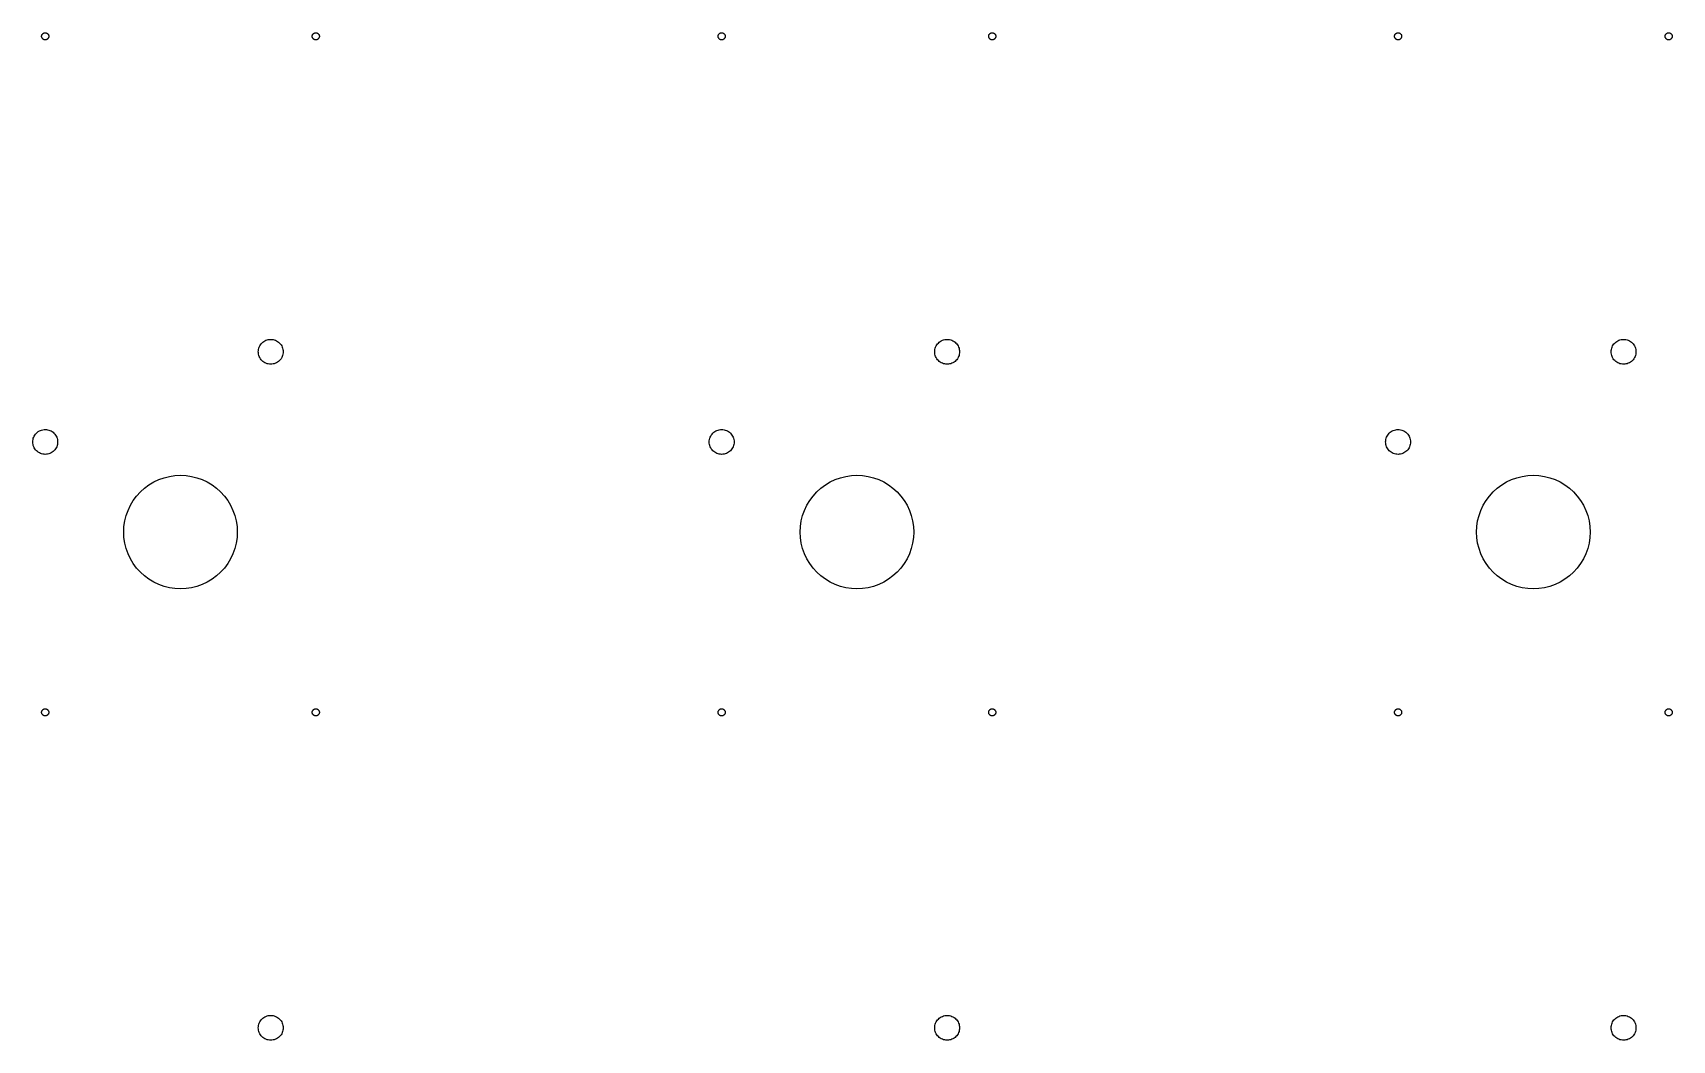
# Model space of a CAD drawing. Header units: metres. Extents: x 25 to 146, y 18 to 137.
# Drawn here: x 27.59 to 73.76, y 46.64 to 75.03 of the extents above; entities that cross this region are included whole.
import ezdxf

# ---------------------------------------------------------------- set-up
doc = ezdxf.new("R2010")
doc.units = ezdxf.units.M

msp = doc.modelspace()

# ---------------------------------------------------------------- linework, layer by layer
for points in [[(28.04, 74.93), (28.04, 74.92), (28.038, 74.91), (28.036, 74.901), (28.032, 74.892), (28.028, 74.883), (28.023, 74.874), (28.017, 74.867), (28.011, 74.859), (28.003, 74.853), (27.996, 74.847), (27.987, 74.842), (27.978, 74.838), (27.969, 74.834), (27.96, 74.832), (27.95, 74.83), (27.94, 74.83), (27.93, 74.83), (27.92, 74.832), (27.911, 74.834), (27.902, 74.838), (27.893, 74.842), (27.884, 74.847), (27.877, 74.853), (27.869, 74.859), (27.863, 74.867), (27.857, 74.874), (27.852, 74.883), (27.848, 74.892), (27.844, 74.901), (27.842, 74.91), (27.84, 74.92), (27.84, 74.93), (27.84, 74.94), (27.842, 74.95), (27.844, 74.959), (27.848, 74.968), (27.852, 74.977), (27.857, 74.986), (27.863, 74.993), (27.869, 75.001), (27.877, 75.007), (27.884, 75.013), (27.893, 75.018), (27.902, 75.022), (27.911, 75.026), (27.92, 75.028), (27.93, 75.03), (27.94, 75.03), (27.95, 75.03), (27.96, 75.028), (27.969, 75.026), (27.978, 75.022), (27.987, 75.018), (27.996, 75.013), (28.003, 75.007), (28.011, 75.001), (28.017, 74.993), (28.023, 74.986), (28.028, 74.977), (28.032, 74.968), (28.036, 74.959), (28.038, 74.95), (28.04, 74.94), (28.04, 74.93)], [(35.66, 74.93), (35.66, 74.92), (35.658, 74.91), (35.656, 74.901), (35.652, 74.892), (35.648, 74.883), (35.643, 74.874), (35.637, 74.867), (35.631, 74.859), (35.623, 74.853), (35.616, 74.847), (35.607, 74.842), (35.598, 74.838), (35.589, 74.834), (35.58, 74.832), (35.57, 74.83), (35.56, 74.83), (35.55, 74.83), (35.54, 74.832), (35.531, 74.834), (35.522, 74.838), (35.513, 74.842), (35.504, 74.847), (35.497, 74.853), (35.489, 74.859), (35.483, 74.867), (35.477, 74.874), (35.472, 74.883), (35.468, 74.892), (35.464, 74.901), (35.462, 74.91), (35.46, 74.92), (35.46, 74.93), (35.46, 74.94), (35.462, 74.95), (35.464, 74.959), (35.468, 74.968), (35.472, 74.977), (35.477, 74.986), (35.483, 74.993), (35.489, 75.001), (35.497, 75.007), (35.504, 75.013), (35.513, 75.018), (35.522, 75.022), (35.531, 75.026), (35.54, 75.028), (35.55, 75.03), (35.56, 75.03), (35.57, 75.03), (35.58, 75.028), (35.589, 75.026), (35.598, 75.022), (35.607, 75.018), (35.616, 75.013), (35.623, 75.007), (35.631, 75.001), (35.637, 74.993), (35.643, 74.986), (35.648, 74.977), (35.652, 74.968), (35.656, 74.959), (35.658, 74.95), (35.66, 74.94), (35.66, 74.93)], [(47.09, 74.93), (47.09, 74.92), (47.088, 74.91), (47.086, 74.901), (47.082, 74.892), (47.078, 74.883), (47.073, 74.874), (47.067, 74.867), (47.061, 74.859), (47.053, 74.853), (47.046, 74.847), (47.037, 74.842), (47.028, 74.838), (47.019, 74.834), (47.01, 74.832), (47, 74.83), (46.99, 74.83), (46.98, 74.83), (46.97, 74.832), (46.961, 74.834), (46.952, 74.838), (46.943, 74.842), (46.934, 74.847), (46.927, 74.853), (46.919, 74.859), (46.913, 74.867), (46.907, 74.874), (46.902, 74.883), (46.898, 74.892), (46.894, 74.901), (46.892, 74.91), (46.89, 74.92), (46.89, 74.93), (46.89, 74.94), (46.892, 74.95), (46.894, 74.959), (46.898, 74.968), (46.902, 74.977), (46.907, 74.986), (46.913, 74.993), (46.919, 75.001), (46.927, 75.007), (46.934, 75.013), (46.943, 75.018), (46.952, 75.022), (46.961, 75.026), (46.97, 75.028), (46.98, 75.03), (46.99, 75.03), (47, 75.03), (47.01, 75.028), (47.019, 75.026), (47.028, 75.022), (47.037, 75.018), (47.046, 75.013), (47.053, 75.007), (47.061, 75.001), (47.067, 74.993), (47.073, 74.986), (47.078, 74.977), (47.082, 74.968), (47.086, 74.959), (47.088, 74.95), (47.09, 74.94), (47.09, 74.93)], [(54.71, 74.93), (54.71, 74.92), (54.708, 74.91), (54.706, 74.901), (54.702, 74.892), (54.698, 74.883), (54.693, 74.874), (54.687, 74.867), (54.681, 74.859), (54.673, 74.853), (54.666, 74.847), (54.657, 74.842), (54.648, 74.838), (54.639, 74.834), (54.63, 74.832), (54.62, 74.83), (54.61, 74.83), (54.6, 74.83), (54.59, 74.832), (54.581, 74.834), (54.572, 74.838), (54.563, 74.842), (54.554, 74.847), (54.547, 74.853), (54.539, 74.859), (54.533, 74.867), (54.527, 74.874), (54.522, 74.883), (54.518, 74.892), (54.514, 74.901), (54.512, 74.91), (54.51, 74.92), (54.51, 74.93), (54.51, 74.94), (54.512, 74.95), (54.514, 74.959), (54.518, 74.968), (54.522, 74.977), (54.527, 74.986), (54.533, 74.993), (54.539, 75.001), (54.547, 75.007), (54.554, 75.013), (54.563, 75.018), (54.572, 75.022), (54.581, 75.026), (54.59, 75.028), (54.6, 75.03), (54.61, 75.03), (54.62, 75.03), (54.63, 75.028), (54.639, 75.026), (54.648, 75.022), (54.657, 75.018), (54.666, 75.013), (54.673, 75.007), (54.681, 75.001), (54.687, 74.993), (54.693, 74.986), (54.698, 74.977), (54.702, 74.968), (54.706, 74.959), (54.708, 74.95), (54.71, 74.94), (54.71, 74.93)], [(66.14, 74.93), (66.14, 74.92), (66.138, 74.91), (66.136, 74.901), (66.132, 74.892), (66.128, 74.883), (66.123, 74.874), (66.117, 74.867), (66.111, 74.859), (66.103, 74.853), (66.096, 74.847), (66.087, 74.842), (66.078, 74.838), (66.069, 74.834), (66.06, 74.832), (66.05, 74.83), (66.04, 74.83), (66.03, 74.83), (66.02, 74.832), (66.011, 74.834), (66.002, 74.838), (65.993, 74.842), (65.984, 74.847), (65.977, 74.853), (65.969, 74.859), (65.963, 74.867), (65.957, 74.874), (65.952, 74.883), (65.948, 74.892), (65.944, 74.901), (65.942, 74.91), (65.94, 74.92), (65.94, 74.93), (65.94, 74.94), (65.942, 74.95), (65.944, 74.959), (65.948, 74.968), (65.952, 74.977), (65.957, 74.986), (65.963, 74.993), (65.969, 75.001), (65.977, 75.007), (65.984, 75.013), (65.993, 75.018), (66.002, 75.022), (66.011, 75.026), (66.02, 75.028), (66.03, 75.03), (66.04, 75.03), (66.05, 75.03), (66.06, 75.028), (66.069, 75.026), (66.078, 75.022), (66.087, 75.018), (66.096, 75.013), (66.103, 75.007), (66.111, 75.001), (66.117, 74.993), (66.123, 74.986), (66.128, 74.977), (66.132, 74.968), (66.136, 74.959), (66.138, 74.95), (66.14, 74.94), (66.14, 74.93)], [(73.76, 74.93), (73.76, 74.92), (73.758, 74.91), (73.756, 74.901), (73.752, 74.892), (73.748, 74.883), (73.743, 74.874), (73.737, 74.867), (73.731, 74.859), (73.723, 74.853), (73.716, 74.847), (73.707, 74.842), (73.698, 74.838), (73.689, 74.834), (73.68, 74.832), (73.67, 74.83), (73.66, 74.83), (73.65, 74.83), (73.64, 74.832), (73.631, 74.834), (73.622, 74.838), (73.613, 74.842), (73.604, 74.847), (73.597, 74.853), (73.589, 74.859), (73.583, 74.867), (73.577, 74.874), (73.572, 74.883), (73.568, 74.892), (73.564, 74.901), (73.562, 74.91), (73.56, 74.92), (73.56, 74.93), (73.56, 74.94), (73.562, 74.95), (73.564, 74.959), (73.568, 74.968), (73.572, 74.977), (73.577, 74.986), (73.583, 74.993), (73.589, 75.001), (73.597, 75.007), (73.604, 75.013), (73.613, 75.018), (73.622, 75.022), (73.631, 75.026), (73.64, 75.028), (73.65, 75.03), (73.66, 75.03), (73.67, 75.03), (73.68, 75.028), (73.689, 75.026), (73.698, 75.022), (73.707, 75.018), (73.716, 75.013), (73.723, 75.007), (73.731, 75.001), (73.737, 74.993), (73.743, 74.986), (73.748, 74.977), (73.752, 74.968), (73.756, 74.959), (73.758, 74.95), (73.76, 74.94), (73.76, 74.93)], [(34.64, 66.04), (34.638, 66.006), (34.633, 65.972), (34.625, 65.938), (34.613, 65.906), (34.599, 65.875), (34.581, 65.846), (34.561, 65.818), (34.537, 65.793), (34.512, 65.769), (34.484, 65.749), (34.455, 65.731), (34.424, 65.717), (34.392, 65.705), (34.358, 65.697), (34.324, 65.692), (34.29, 65.69), (34.256, 65.692), (34.222, 65.697), (34.188, 65.705), (34.156, 65.717), (34.125, 65.731), (34.096, 65.749), (34.068, 65.769), (34.043, 65.793), (34.019, 65.818), (33.999, 65.846), (33.981, 65.875), (33.967, 65.906), (33.955, 65.938), (33.947, 65.972), (33.942, 66.006), (33.94, 66.04), (33.942, 66.074), (33.947, 66.108), (33.955, 66.142), (33.967, 66.174), (33.981, 66.205), (33.999, 66.234), (34.019, 66.262), (34.043, 66.287), (34.068, 66.311), (34.096, 66.331), (34.125, 66.349), (34.156, 66.363), (34.188, 66.375), (34.222, 66.383), (34.256, 66.388), (34.29, 66.39), (34.324, 66.388), (34.358, 66.383), (34.392, 66.375), (34.424, 66.363), (34.455, 66.349), (34.484, 66.331), (34.512, 66.311), (34.537, 66.287), (34.561, 66.262), (34.581, 66.234), (34.599, 66.205), (34.613, 66.174), (34.625, 66.142), (34.633, 66.108), (34.638, 66.074), (34.64, 66.04)], [(53.69, 66.04), (53.688, 66.006), (53.683, 65.972), (53.675, 65.938), (53.663, 65.906), (53.649, 65.875), (53.631, 65.846), (53.611, 65.818), (53.587, 65.793), (53.562, 65.769), (53.534, 65.749), (53.505, 65.731), (53.474, 65.717), (53.442, 65.705), (53.408, 65.697), (53.374, 65.692), (53.34, 65.69), (53.306, 65.692), (53.272, 65.697), (53.238, 65.705), (53.206, 65.717), (53.175, 65.731), (53.146, 65.749), (53.118, 65.769), (53.093, 65.793), (53.069, 65.818), (53.049, 65.846), (53.031, 65.875), (53.017, 65.906), (53.005, 65.938), (52.997, 65.972), (52.992, 66.006), (52.99, 66.04), (52.992, 66.074), (52.997, 66.108), (53.005, 66.142), (53.017, 66.174), (53.031, 66.205), (53.049, 66.234), (53.069, 66.262), (53.093, 66.287), (53.118, 66.311), (53.146, 66.331), (53.175, 66.349), (53.206, 66.363), (53.238, 66.375), (53.272, 66.383), (53.306, 66.388), (53.34, 66.39), (53.374, 66.388), (53.408, 66.383), (53.442, 66.375), (53.474, 66.363), (53.505, 66.349), (53.534, 66.331), (53.562, 66.311), (53.587, 66.287), (53.611, 66.262), (53.631, 66.234), (53.649, 66.205), (53.663, 66.174), (53.675, 66.142), (53.683, 66.108), (53.688, 66.074), (53.69, 66.04)], [(72.74, 66.04), (72.738, 66.006), (72.733, 65.972), (72.725, 65.938), (72.713, 65.906), (72.699, 65.875), (72.681, 65.846), (72.661, 65.818), (72.637, 65.793), (72.612, 65.769), (72.584, 65.749), (72.555, 65.731), (72.524, 65.717), (72.492, 65.705), (72.458, 65.697), (72.424, 65.692), (72.39, 65.69), (72.356, 65.692), (72.322, 65.697), (72.288, 65.705), (72.256, 65.717), (72.225, 65.731), (72.196, 65.749), (72.168, 65.769), (72.143, 65.793), (72.119, 65.818), (72.099, 65.846), (72.081, 65.875), (72.067, 65.906), (72.055, 65.938), (72.047, 65.972), (72.042, 66.006), (72.04, 66.04), (72.042, 66.074), (72.047, 66.108), (72.055, 66.142), (72.067, 66.174), (72.081, 66.205), (72.099, 66.234), (72.119, 66.262), (72.143, 66.287), (72.168, 66.311), (72.196, 66.331), (72.225, 66.349), (72.256, 66.363), (72.288, 66.375), (72.322, 66.383), (72.356, 66.388), (72.39, 66.39), (72.424, 66.388), (72.458, 66.383), (72.492, 66.375), (72.524, 66.363), (72.555, 66.349), (72.584, 66.331), (72.612, 66.311), (72.637, 66.287), (72.661, 66.262), (72.681, 66.234), (72.699, 66.205), (72.713, 66.174), (72.725, 66.142), (72.733, 66.108), (72.738, 66.074), (72.74, 66.04)], [(28.29, 63.5), (28.288, 63.466), (28.283, 63.432), (28.275, 63.398), (28.263, 63.366), (28.249, 63.335), (28.231, 63.306), (28.211, 63.278), (28.187, 63.253), (28.162, 63.229), (28.134, 63.209), (28.105, 63.191), (28.074, 63.177), (28.042, 63.165), (28.008, 63.157), (27.974, 63.152), (27.94, 63.15), (27.906, 63.152), (27.872, 63.157), (27.838, 63.165), (27.806, 63.177), (27.775, 63.191), (27.746, 63.209), (27.718, 63.229), (27.693, 63.253), (27.669, 63.278), (27.649, 63.306), (27.631, 63.335), (27.617, 63.366), (27.605, 63.398), (27.597, 63.432), (27.592, 63.466), (27.59, 63.5), (27.592, 63.534), (27.597, 63.568), (27.605, 63.602), (27.617, 63.634), (27.631, 63.665), (27.649, 63.694), (27.669, 63.722), (27.693, 63.747), (27.718, 63.771), (27.746, 63.791), (27.775, 63.809), (27.806, 63.823), (27.838, 63.835), (27.872, 63.843), (27.906, 63.848), (27.94, 63.85), (27.974, 63.848), (28.008, 63.843), (28.042, 63.835), (28.074, 63.823), (28.105, 63.809), (28.134, 63.791), (28.162, 63.771), (28.187, 63.747), (28.211, 63.722), (28.231, 63.694), (28.249, 63.665), (28.263, 63.634), (28.275, 63.602), (28.283, 63.568), (28.288, 63.534), (28.29, 63.5)], [(47.34, 63.5), (47.338, 63.466), (47.333, 63.432), (47.325, 63.398), (47.313, 63.366), (47.299, 63.335), (47.281, 63.306), (47.261, 63.278), (47.237, 63.253), (47.212, 63.229), (47.184, 63.209), (47.155, 63.191), (47.124, 63.177), (47.092, 63.165), (47.058, 63.157), (47.024, 63.152), (46.99, 63.15), (46.956, 63.152), (46.922, 63.157), (46.888, 63.165), (46.856, 63.177), (46.825, 63.191), (46.796, 63.209), (46.768, 63.229), (46.743, 63.253), (46.719, 63.278), (46.699, 63.306), (46.681, 63.335), (46.667, 63.366), (46.655, 63.398), (46.647, 63.432), (46.642, 63.466), (46.64, 63.5), (46.642, 63.534), (46.647, 63.568), (46.655, 63.602), (46.667, 63.634), (46.681, 63.665), (46.699, 63.694), (46.719, 63.722), (46.743, 63.747), (46.768, 63.771), (46.796, 63.791), (46.825, 63.809), (46.856, 63.823), (46.888, 63.835), (46.922, 63.843), (46.956, 63.848), (46.99, 63.85), (47.024, 63.848), (47.058, 63.843), (47.092, 63.835), (47.124, 63.823), (47.155, 63.809), (47.184, 63.791), (47.212, 63.771), (47.237, 63.747), (47.261, 63.722), (47.281, 63.694), (47.299, 63.665), (47.313, 63.634), (47.325, 63.602), (47.333, 63.568), (47.338, 63.534), (47.34, 63.5)], [(66.39, 63.5), (66.388, 63.466), (66.383, 63.432), (66.375, 63.398), (66.363, 63.366), (66.349, 63.335), (66.331, 63.306), (66.311, 63.278), (66.287, 63.253), (66.262, 63.229), (66.234, 63.209), (66.205, 63.191), (66.174, 63.177), (66.142, 63.165), (66.108, 63.157), (66.074, 63.152), (66.04, 63.15), (66.006, 63.152), (65.972, 63.157), (65.938, 63.165), (65.906, 63.177), (65.875, 63.191), (65.846, 63.209), (65.818, 63.229), (65.793, 63.253), (65.769, 63.278), (65.749, 63.306), (65.731, 63.335), (65.717, 63.366), (65.705, 63.398), (65.697, 63.432), (65.692, 63.466), (65.69, 63.5), (65.692, 63.534), (65.697, 63.568), (65.705, 63.602), (65.717, 63.634), (65.731, 63.665), (65.749, 63.694), (65.769, 63.722), (65.793, 63.747), (65.818, 63.771), (65.846, 63.791), (65.875, 63.809), (65.906, 63.823), (65.938, 63.835), (65.972, 63.843), (66.006, 63.848), (66.04, 63.85), (66.074, 63.848), (66.108, 63.843), (66.142, 63.835), (66.174, 63.823), (66.205, 63.809), (66.234, 63.791), (66.262, 63.771), (66.287, 63.747), (66.311, 63.722), (66.331, 63.694), (66.349, 63.665), (66.363, 63.634), (66.375, 63.602), (66.383, 63.568), (66.388, 63.534), (66.39, 63.5)], [(33.35, 60.96), (33.342, 60.803), (33.319, 60.648), (33.281, 60.496), (33.228, 60.348), (33.161, 60.206), (33.08, 60.071), (32.987, 59.945), (32.881, 59.829), (32.765, 59.723), (32.639, 59.63), (32.504, 59.549), (32.362, 59.482), (32.214, 59.429), (32.062, 59.391), (31.907, 59.368), (31.75, 59.36), (31.593, 59.368), (31.438, 59.391), (31.286, 59.429), (31.138, 59.482), (30.996, 59.549), (30.861, 59.63), (30.735, 59.723), (30.619, 59.829), (30.513, 59.945), (30.42, 60.071), (30.339, 60.206), (30.272, 60.348), (30.219, 60.496), (30.181, 60.648), (30.158, 60.803), (30.15, 60.96), (30.158, 61.117), (30.181, 61.272), (30.219, 61.424), (30.272, 61.572), (30.339, 61.714), (30.42, 61.849), (30.513, 61.975), (30.619, 62.091), (30.735, 62.197), (30.861, 62.29), (30.996, 62.371), (31.138, 62.438), (31.286, 62.491), (31.438, 62.529), (31.593, 62.552), (31.75, 62.56), (31.907, 62.552), (32.062, 62.529), (32.214, 62.491), (32.362, 62.438), (32.504, 62.371), (32.639, 62.29), (32.765, 62.197), (32.881, 62.091), (32.987, 61.975), (33.08, 61.849), (33.161, 61.714), (33.228, 61.572), (33.281, 61.424), (33.319, 61.272), (33.342, 61.117), (33.35, 60.96)], [(52.4, 60.96), (52.392, 60.803), (52.369, 60.648), (52.331, 60.496), (52.278, 60.348), (52.211, 60.206), (52.13, 60.071), (52.037, 59.945), (51.931, 59.829), (51.815, 59.723), (51.689, 59.63), (51.554, 59.549), (51.412, 59.482), (51.264, 59.429), (51.112, 59.391), (50.957, 59.368), (50.8, 59.36), (50.643, 59.368), (50.488, 59.391), (50.336, 59.429), (50.188, 59.482), (50.046, 59.549), (49.911, 59.63), (49.785, 59.723), (49.669, 59.829), (49.563, 59.945), (49.47, 60.071), (49.389, 60.206), (49.322, 60.348), (49.269, 60.496), (49.231, 60.648), (49.208, 60.803), (49.2, 60.96), (49.208, 61.117), (49.231, 61.272), (49.269, 61.424), (49.322, 61.572), (49.389, 61.714), (49.47, 61.849), (49.563, 61.975), (49.669, 62.091), (49.785, 62.197), (49.911, 62.29), (50.046, 62.371), (50.188, 62.438), (50.336, 62.491), (50.488, 62.529), (50.643, 62.552), (50.8, 62.56), (50.957, 62.552), (51.112, 62.529), (51.264, 62.491), (51.412, 62.438), (51.554, 62.371), (51.689, 62.29), (51.815, 62.197), (51.931, 62.091), (52.037, 61.975), (52.13, 61.849), (52.211, 61.714), (52.278, 61.572), (52.331, 61.424), (52.369, 61.272), (52.392, 61.117), (52.4, 60.96)], [(71.45, 60.96), (71.442, 60.803), (71.419, 60.648), (71.381, 60.496), (71.328, 60.348), (71.261, 60.206), (71.18, 60.071), (71.087, 59.945), (70.981, 59.829), (70.865, 59.723), (70.739, 59.63), (70.604, 59.549), (70.462, 59.482), (70.314, 59.429), (70.162, 59.391), (70.007, 59.368), (69.85, 59.36), (69.693, 59.368), (69.538, 59.391), (69.386, 59.429), (69.238, 59.482), (69.096, 59.549), (68.961, 59.63), (68.835, 59.723), (68.719, 59.829), (68.613, 59.945), (68.52, 60.071), (68.439, 60.206), (68.372, 60.348), (68.319, 60.496), (68.281, 60.648), (68.258, 60.803), (68.25, 60.96), (68.258, 61.117), (68.281, 61.272), (68.319, 61.424), (68.372, 61.572), (68.439, 61.714), (68.52, 61.849), (68.613, 61.975), (68.719, 62.091), (68.835, 62.197), (68.961, 62.29), (69.096, 62.371), (69.238, 62.438), (69.386, 62.491), (69.538, 62.529), (69.693, 62.552), (69.85, 62.56), (70.007, 62.552), (70.162, 62.529), (70.314, 62.491), (70.462, 62.438), (70.604, 62.371), (70.739, 62.29), (70.865, 62.197), (70.981, 62.091), (71.087, 61.975), (71.18, 61.849), (71.261, 61.714), (71.328, 61.572), (71.381, 61.424), (71.419, 61.272), (71.442, 61.117), (71.45, 60.96)], [(28.04, 55.88), (28.04, 55.87), (28.038, 55.86), (28.036, 55.851), (28.032, 55.842), (28.028, 55.833), (28.023, 55.824), (28.017, 55.817), (28.011, 55.809), (28.003, 55.803), (27.996, 55.797), (27.987, 55.792), (27.978, 55.788), (27.969, 55.784), (27.96, 55.782), (27.95, 55.78), (27.94, 55.78), (27.93, 55.78), (27.92, 55.782), (27.911, 55.784), (27.902, 55.788), (27.893, 55.792), (27.884, 55.797), (27.877, 55.803), (27.869, 55.809), (27.863, 55.817), (27.857, 55.824), (27.852, 55.833), (27.848, 55.842), (27.844, 55.851), (27.842, 55.86), (27.84, 55.87), (27.84, 55.88), (27.84, 55.89), (27.842, 55.9), (27.844, 55.909), (27.848, 55.918), (27.852, 55.927), (27.857, 55.936), (27.863, 55.943), (27.869, 55.951), (27.877, 55.957), (27.884, 55.963), (27.893, 55.968), (27.902, 55.972), (27.911, 55.976), (27.92, 55.978), (27.93, 55.98), (27.94, 55.98), (27.95, 55.98), (27.96, 55.978), (27.969, 55.976), (27.978, 55.972), (27.987, 55.968), (27.996, 55.963), (28.003, 55.957), (28.011, 55.951), (28.017, 55.943), (28.023, 55.936), (28.028, 55.927), (28.032, 55.918), (28.036, 55.909), (28.038, 55.9), (28.04, 55.89), (28.04, 55.88)], [(35.66, 55.88), (35.66, 55.87), (35.658, 55.86), (35.656, 55.851), (35.652, 55.842), (35.648, 55.833), (35.643, 55.824), (35.637, 55.817), (35.631, 55.809), (35.623, 55.803), (35.616, 55.797), (35.607, 55.792), (35.598, 55.788), (35.589, 55.784), (35.58, 55.782), (35.57, 55.78), (35.56, 55.78), (35.55, 55.78), (35.54, 55.782), (35.531, 55.784), (35.522, 55.788), (35.513, 55.792), (35.504, 55.797), (35.497, 55.803), (35.489, 55.809), (35.483, 55.817), (35.477, 55.824), (35.472, 55.833), (35.468, 55.842), (35.464, 55.851), (35.462, 55.86), (35.46, 55.87), (35.46, 55.88), (35.46, 55.89), (35.462, 55.9), (35.464, 55.909), (35.468, 55.918), (35.472, 55.927), (35.477, 55.936), (35.483, 55.943), (35.489, 55.951), (35.497, 55.957), (35.504, 55.963), (35.513, 55.968), (35.522, 55.972), (35.531, 55.976), (35.54, 55.978), (35.55, 55.98), (35.56, 55.98), (35.57, 55.98), (35.58, 55.978), (35.589, 55.976), (35.598, 55.972), (35.607, 55.968), (35.616, 55.963), (35.623, 55.957), (35.631, 55.951), (35.637, 55.943), (35.643, 55.936), (35.648, 55.927), (35.652, 55.918), (35.656, 55.909), (35.658, 55.9), (35.66, 55.89), (35.66, 55.88)], [(47.09, 55.88), (47.09, 55.87), (47.088, 55.86), (47.086, 55.851), (47.082, 55.842), (47.078, 55.833), (47.073, 55.824), (47.067, 55.817), (47.061, 55.809), (47.053, 55.803), (47.046, 55.797), (47.037, 55.792), (47.028, 55.788), (47.019, 55.784), (47.01, 55.782), (47, 55.78), (46.99, 55.78), (46.98, 55.78), (46.97, 55.782), (46.961, 55.784), (46.952, 55.788), (46.943, 55.792), (46.934, 55.797), (46.927, 55.803), (46.919, 55.809), (46.913, 55.817), (46.907, 55.824), (46.902, 55.833), (46.898, 55.842), (46.894, 55.851), (46.892, 55.86), (46.89, 55.87), (46.89, 55.88), (46.89, 55.89), (46.892, 55.9), (46.894, 55.909), (46.898, 55.918), (46.902, 55.927), (46.907, 55.936), (46.913, 55.943), (46.919, 55.951), (46.927, 55.957), (46.934, 55.963), (46.943, 55.968), (46.952, 55.972), (46.961, 55.976), (46.97, 55.978), (46.98, 55.98), (46.99, 55.98), (47, 55.98), (47.01, 55.978), (47.019, 55.976), (47.028, 55.972), (47.037, 55.968), (47.046, 55.963), (47.053, 55.957), (47.061, 55.951), (47.067, 55.943), (47.073, 55.936), (47.078, 55.927), (47.082, 55.918), (47.086, 55.909), (47.088, 55.9), (47.09, 55.89), (47.09, 55.88)], [(54.71, 55.88), (54.71, 55.87), (54.708, 55.86), (54.706, 55.851), (54.702, 55.842), (54.698, 55.833), (54.693, 55.824), (54.687, 55.817), (54.681, 55.809), (54.673, 55.803), (54.666, 55.797), (54.657, 55.792), (54.648, 55.788), (54.639, 55.784), (54.63, 55.782), (54.62, 55.78), (54.61, 55.78), (54.6, 55.78), (54.59, 55.782), (54.581, 55.784), (54.572, 55.788), (54.563, 55.792), (54.554, 55.797), (54.547, 55.803), (54.539, 55.809), (54.533, 55.817), (54.527, 55.824), (54.522, 55.833), (54.518, 55.842), (54.514, 55.851), (54.512, 55.86), (54.51, 55.87), (54.51, 55.88), (54.51, 55.89), (54.512, 55.9), (54.514, 55.909), (54.518, 55.918), (54.522, 55.927), (54.527, 55.936), (54.533, 55.943), (54.539, 55.951), (54.547, 55.957), (54.554, 55.963), (54.563, 55.968), (54.572, 55.972), (54.581, 55.976), (54.59, 55.978), (54.6, 55.98), (54.61, 55.98), (54.62, 55.98), (54.63, 55.978), (54.639, 55.976), (54.648, 55.972), (54.657, 55.968), (54.666, 55.963), (54.673, 55.957), (54.681, 55.951), (54.687, 55.943), (54.693, 55.936), (54.698, 55.927), (54.702, 55.918), (54.706, 55.909), (54.708, 55.9), (54.71, 55.89), (54.71, 55.88)], [(66.14, 55.88), (66.14, 55.87), (66.138, 55.86), (66.136, 55.851), (66.132, 55.842), (66.128, 55.833), (66.123, 55.824), (66.117, 55.817), (66.111, 55.809), (66.103, 55.803), (66.096, 55.797), (66.087, 55.792), (66.078, 55.788), (66.069, 55.784), (66.06, 55.782), (66.05, 55.78), (66.04, 55.78), (66.03, 55.78), (66.02, 55.782), (66.011, 55.784), (66.002, 55.788), (65.993, 55.792), (65.984, 55.797), (65.977, 55.803), (65.969, 55.809), (65.963, 55.817), (65.957, 55.824), (65.952, 55.833), (65.948, 55.842), (65.944, 55.851), (65.942, 55.86), (65.94, 55.87), (65.94, 55.88), (65.94, 55.89), (65.942, 55.9), (65.944, 55.909), (65.948, 55.918), (65.952, 55.927), (65.957, 55.936), (65.963, 55.943), (65.969, 55.951), (65.977, 55.957), (65.984, 55.963), (65.993, 55.968), (66.002, 55.972), (66.011, 55.976), (66.02, 55.978), (66.03, 55.98), (66.04, 55.98), (66.05, 55.98), (66.06, 55.978), (66.069, 55.976), (66.078, 55.972), (66.087, 55.968), (66.096, 55.963), (66.103, 55.957), (66.111, 55.951), (66.117, 55.943), (66.123, 55.936), (66.128, 55.927), (66.132, 55.918), (66.136, 55.909), (66.138, 55.9), (66.14, 55.89), (66.14, 55.88)], [(73.76, 55.88), (73.76, 55.87), (73.758, 55.86), (73.756, 55.851), (73.752, 55.842), (73.748, 55.833), (73.743, 55.824), (73.737, 55.817), (73.731, 55.809), (73.723, 55.803), (73.716, 55.797), (73.707, 55.792), (73.698, 55.788), (73.689, 55.784), (73.68, 55.782), (73.67, 55.78), (73.66, 55.78), (73.65, 55.78), (73.64, 55.782), (73.631, 55.784), (73.622, 55.788), (73.613, 55.792), (73.604, 55.797), (73.597, 55.803), (73.589, 55.809), (73.583, 55.817), (73.577, 55.824), (73.572, 55.833), (73.568, 55.842), (73.564, 55.851), (73.562, 55.86), (73.56, 55.87), (73.56, 55.88), (73.56, 55.89), (73.562, 55.9), (73.564, 55.909), (73.568, 55.918), (73.572, 55.927), (73.577, 55.936), (73.583, 55.943), (73.589, 55.951), (73.597, 55.957), (73.604, 55.963), (73.613, 55.968), (73.622, 55.972), (73.631, 55.976), (73.64, 55.978), (73.65, 55.98), (73.66, 55.98), (73.67, 55.98), (73.68, 55.978), (73.689, 55.976), (73.698, 55.972), (73.707, 55.968), (73.716, 55.963), (73.723, 55.957), (73.731, 55.951), (73.737, 55.943), (73.743, 55.936), (73.748, 55.927), (73.752, 55.918), (73.756, 55.909), (73.758, 55.9), (73.76, 55.89), (73.76, 55.88)], [(34.64, 46.99), (34.638, 46.956), (34.633, 46.922), (34.625, 46.888), (34.613, 46.856), (34.599, 46.825), (34.581, 46.796), (34.561, 46.768), (34.537, 46.743), (34.512, 46.719), (34.484, 46.699), (34.455, 46.681), (34.424, 46.667), (34.392, 46.655), (34.358, 46.647), (34.324, 46.642), (34.29, 46.64), (34.256, 46.642), (34.222, 46.647), (34.188, 46.655), (34.156, 46.667), (34.125, 46.681), (34.096, 46.699), (34.068, 46.719), (34.043, 46.743), (34.019, 46.768), (33.999, 46.796), (33.981, 46.825), (33.967, 46.856), (33.955, 46.888), (33.947, 46.922), (33.942, 46.956), (33.94, 46.99), (33.942, 47.024), (33.947, 47.058), (33.955, 47.092), (33.967, 47.124), (33.981, 47.155), (33.999, 47.184), (34.019, 47.212), (34.043, 47.237), (34.068, 47.261), (34.096, 47.281), (34.125, 47.299), (34.156, 47.313), (34.188, 47.325), (34.222, 47.333), (34.256, 47.338), (34.29, 47.34), (34.324, 47.338), (34.358, 47.333), (34.392, 47.325), (34.424, 47.313), (34.455, 47.299), (34.484, 47.281), (34.512, 47.261), (34.537, 47.237), (34.561, 47.212), (34.581, 47.184), (34.599, 47.155), (34.613, 47.124), (34.625, 47.092), (34.633, 47.058), (34.638, 47.024), (34.64, 46.99)], [(53.69, 46.99), (53.688, 46.956), (53.683, 46.922), (53.675, 46.888), (53.663, 46.856), (53.649, 46.825), (53.631, 46.796), (53.611, 46.768), (53.587, 46.743), (53.562, 46.719), (53.534, 46.699), (53.505, 46.681), (53.474, 46.667), (53.442, 46.655), (53.408, 46.647), (53.374, 46.642), (53.34, 46.64), (53.306, 46.642), (53.272, 46.647), (53.238, 46.655), (53.206, 46.667), (53.175, 46.681), (53.146, 46.699), (53.118, 46.719), (53.093, 46.743), (53.069, 46.768), (53.049, 46.796), (53.031, 46.825), (53.017, 46.856), (53.005, 46.888), (52.997, 46.922), (52.992, 46.956), (52.99, 46.99), (52.992, 47.024), (52.997, 47.058), (53.005, 47.092), (53.017, 47.124), (53.031, 47.155), (53.049, 47.184), (53.069, 47.212), (53.093, 47.237), (53.118, 47.261), (53.146, 47.281), (53.175, 47.299), (53.206, 47.313), (53.238, 47.325), (53.272, 47.333), (53.306, 47.338), (53.34, 47.34), (53.374, 47.338), (53.408, 47.333), (53.442, 47.325), (53.474, 47.313), (53.505, 47.299), (53.534, 47.281), (53.562, 47.261), (53.587, 47.237), (53.611, 47.212), (53.631, 47.184), (53.649, 47.155), (53.663, 47.124), (53.675, 47.092), (53.683, 47.058), (53.688, 47.024), (53.69, 46.99)], [(72.74, 46.99), (72.738, 46.956), (72.733, 46.922), (72.725, 46.888), (72.713, 46.856), (72.699, 46.825), (72.681, 46.796), (72.661, 46.768), (72.637, 46.743), (72.612, 46.719), (72.584, 46.699), (72.555, 46.681), (72.524, 46.667), (72.492, 46.655), (72.458, 46.647), (72.424, 46.642), (72.39, 46.64), (72.356, 46.642), (72.322, 46.647), (72.288, 46.655), (72.256, 46.667), (72.225, 46.681), (72.196, 46.699), (72.168, 46.719), (72.143, 46.743), (72.119, 46.768), (72.099, 46.796), (72.081, 46.825), (72.067, 46.856), (72.055, 46.888), (72.047, 46.922), (72.042, 46.956), (72.04, 46.99), (72.042, 47.024), (72.047, 47.058), (72.055, 47.092), (72.067, 47.124), (72.081, 47.155), (72.099, 47.184), (72.119, 47.212), (72.143, 47.237), (72.168, 47.261), (72.196, 47.281), (72.225, 47.299), (72.256, 47.313), (72.288, 47.325), (72.322, 47.333), (72.356, 47.338), (72.39, 47.34), (72.424, 47.338), (72.458, 47.333), (72.492, 47.325), (72.524, 47.313), (72.555, 47.299), (72.584, 47.281), (72.612, 47.261), (72.637, 47.237), (72.661, 47.212), (72.681, 47.184), (72.699, 47.155), (72.713, 47.124), (72.725, 47.092), (72.733, 47.058), (72.738, 47.024), (72.74, 46.99)]]:
    msp.add_lwpolyline(points)

doc.saveas('drawing.dxf')
